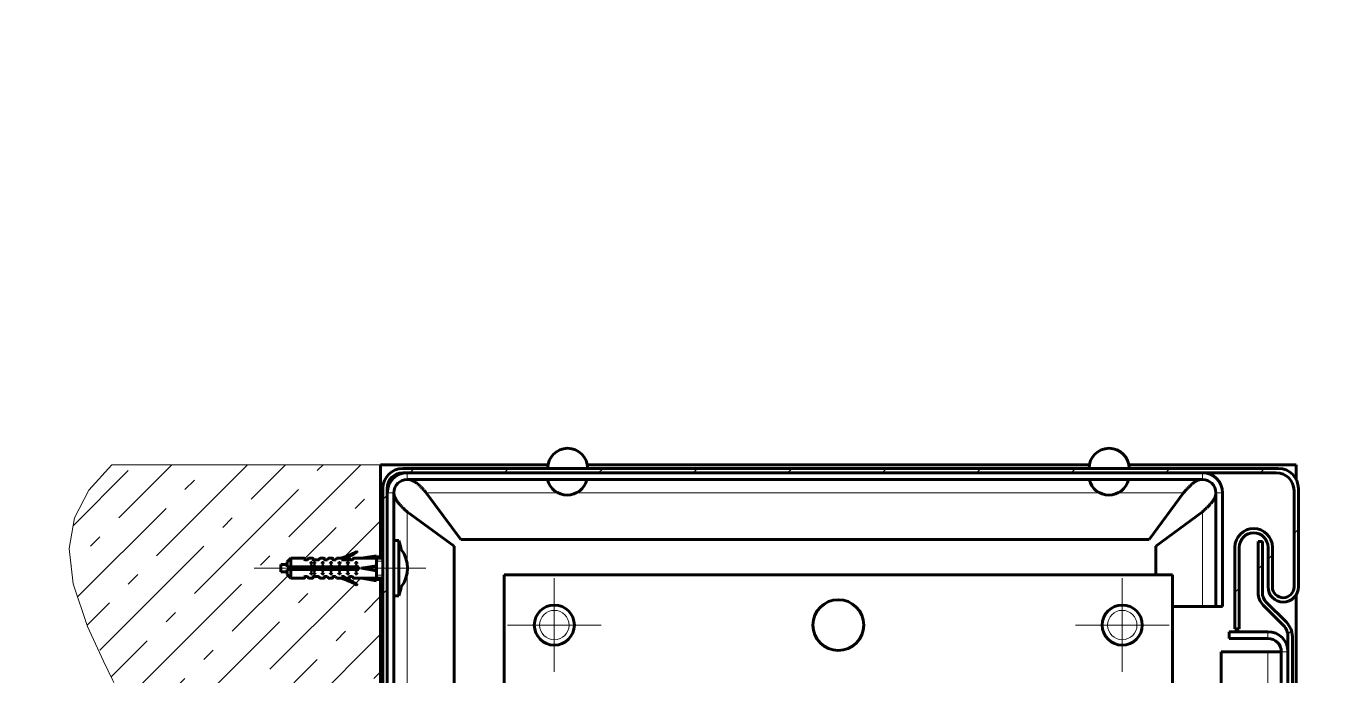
# Model space of a CAD drawing. Header units: millimetres. Extents: x 0 to 841, y 0 to 594.
# Drawn here: x 680.4 to 778.2, y 545.4 to 594 of the extents above; entities that cross this region are included whole.
import ezdxf

# ---------------------------------------------------------------- set-up
doc = ezdxf.new("R2010")
doc.units = ezdxf.units.MM
for name, pattern in [('K5LT_AXLED', [19.5, 15, -1.5, 1.5, -1.5]), ('K5LT_BASIC', [0]), ('K5LT_THIN', [0])]:
    doc.linetypes.add(name, pattern=pattern)
doc.layers.add('Системный слой (1)', color=7, linetype='Continuous', true_color=0x909090)
pattern_1 = [(45, (0, 0), (-3.535534, 3.535534), [])]

# ---------------------------------------------------------------- blocks, each defined once
blk = doc.blocks.new('U788')
at = {"layer": 'Системный слой (1)', "color": 5, "linetype": 'K5LT_BASIC', "lineweight": 60, "true_color": 0x0000ff}
for start, end in [(0, 180), (180, 0)]:
    blk.add_arc((741.149, 549.184), 1.9, start, end, dxfattribs=at)
blk = doc.blocks.new('U811')
at = {"layer": 'Системный слой (1)', "color": 5, "linetype": 'K5LT_BASIC', "lineweight": 60, "true_color": 0x0000ff}
for p, q in [((767.595, 559.714), (767.604, 559.721)), ((767.604, 559.721), (767.621, 559.736)), ((767.621, 559.736), (767.657, 559.765)), ((767.657, 559.765), (767.69, 559.792)), ((767.69, 559.792), (767.692, 559.793)), ((767.692, 559.793), (767.697, 559.797)), ((767.697, 559.797), (767.705, 559.804)), ((767.705, 559.804), (767.723, 559.817)), ((767.723, 559.817), (767.758, 559.842)), ((767.758, 559.842), (767.792, 559.866)), ((767.792, 559.866), (767.794, 559.868)), ((767.794, 559.868), (767.798, 559.871)), ((767.798, 559.871), (767.807, 559.877)), ((767.807, 559.877), (767.824, 559.888)), ((767.824, 559.888), (767.859, 559.911)), ((767.859, 559.911), (767.893, 559.931)), ((767.893, 559.931), (767.895, 559.932)), ((767.895, 559.932), (767.9, 559.935)), ((767.9, 559.935), (767.908, 559.94)), ((767.908, 559.94), (767.926, 559.95)), ((767.926, 559.95), (767.96, 559.968)), ((767.96, 559.968), (767.995, 559.985)), ((767.995, 559.985), (767.997, 559.986)), ((767.997, 559.986), (768.001, 559.988)), ((768.001, 559.988), (768.01, 559.992)), ((768.01, 559.992), (768.027, 560)), ((768.027, 560), (768.062, 560.015)), ((768.062, 560.015), (768.096, 560.028)), ((768.096, 560.028), (768.098, 560.029)), ((768.098, 560.029), (768.102, 560.03)), ((768.102, 560.03), (768.111, 560.033)), ((768.111, 560.033), (768.128, 560.039)), ((768.128, 560.039), (768.163, 560.05)), ((768.163, 560.05), (768.197, 560.059)), ((768.197, 560.059), (768.2, 560.059)), ((768.2, 560.059), (768.204, 560.061)), ((768.204, 560.061), (768.213, 560.063)), ((768.213, 560.063), (768.23, 560.066)), ((768.23, 560.066), (768.264, 560.073)), ((768.264, 560.073), (768.299, 560.078)), ((768.299, 560.078), (768.301, 560.078)), ((768.301, 560.078), (768.305, 560.078)), ((768.305, 560.078), (768.314, 560.079)), ((768.314, 560.079), (768.331, 560.081)), ((768.331, 560.081), (768.366, 560.083)), ((768.366, 560.083), (768.399, 560.084)), ((766.979, 559.084), (767.183, 559.308)), ((767.183, 559.308), (767.185, 559.31)), ((767.185, 559.31), (767.19, 559.315)), ((767.19, 559.315), (767.199, 559.325)), ((767.199, 559.325), (767.217, 559.345)), ((767.217, 559.345), (767.254, 559.384)), ((767.254, 559.384), (767.284, 559.415)), ((767.284, 559.415), (767.286, 559.418)), ((767.286, 559.418), (767.291, 559.422)), ((767.291, 559.422), (767.3, 559.432)), ((767.3, 559.432), (767.318, 559.45)), ((767.318, 559.45), (767.354, 559.487)), ((767.354, 559.487), (767.386, 559.519)), ((767.386, 559.519), (767.388, 559.521)), ((767.388, 559.521), (767.392, 559.525)), ((767.392, 559.525), (767.401, 559.534)), ((767.401, 559.534), (767.419, 559.552)), ((767.419, 559.552), (767.455, 559.586)), ((767.455, 559.586), (767.487, 559.617)), ((767.487, 559.617), (767.489, 559.619)), ((767.489, 559.619), (767.494, 559.623)), ((767.494, 559.623), (767.503, 559.631)), ((767.503, 559.631), (767.52, 559.647)), ((767.52, 559.647), (767.555, 559.679)), ((767.555, 559.679), (767.589, 559.708)), ((767.589, 559.708), (767.591, 559.71)), ((767.591, 559.71), (767.595, 559.714))]:
    blk.add_line(p, q, dxfattribs=at)
blk = doc.blocks.new('U812')
at = {"layer": 'Системный слой (1)', "color": 5, "linetype": 'K5LT_BASIC', "lineweight": 60, "true_color": 0x0000ff}
for p, q in [((708.899, 560.084), (709.002, 560.077)), ((709.002, 560.077), (709.004, 560.077)), ((709.004, 560.077), (709.008, 560.076)), ((709.008, 560.076), (709.017, 560.075)), ((709.017, 560.075), (709.034, 560.073)), ((709.034, 560.073), (709.069, 560.066)), ((709.069, 560.066), (709.103, 560.058)), ((709.103, 560.058), (709.106, 560.058)), ((709.106, 560.058), (709.11, 560.057)), ((709.11, 560.057), (709.119, 560.055)), ((709.119, 560.055), (709.136, 560.05)), ((709.136, 560.05), (709.17, 560.039)), ((709.17, 560.039), (709.205, 560.027)), ((709.205, 560.027), (709.207, 560.026)), ((709.207, 560.026), (709.211, 560.025)), ((709.211, 560.025), (709.22, 560.022)), ((709.22, 560.022), (709.237, 560.015)), ((709.237, 560.015), (709.272, 560)), ((709.272, 560), (709.306, 559.984)), ((709.306, 559.984), (709.309, 559.983)), ((709.309, 559.983), (709.313, 559.981)), ((709.313, 559.981), (709.322, 559.977)), ((709.322, 559.977), (709.339, 559.968)), ((709.339, 559.968), (709.374, 559.949)), ((709.374, 559.949), (709.408, 559.93)), ((709.408, 559.93), (709.41, 559.929)), ((709.41, 559.929), (709.414, 559.926)), ((709.414, 559.926), (709.423, 559.921)), ((709.423, 559.921), (709.44, 559.91)), ((709.44, 559.91), (709.475, 559.888)), ((709.475, 559.888), (709.509, 559.865)), ((709.509, 559.865), (709.512, 559.863)), ((709.512, 559.863), (709.516, 559.86)), ((709.516, 559.86), (709.525, 559.854)), ((709.525, 559.854), (709.542, 559.842)), ((709.542, 559.842), (709.577, 559.816)), ((709.577, 559.816), (709.611, 559.79)), ((709.611, 559.79), (709.613, 559.788)), ((709.613, 559.788), (709.617, 559.785)), ((709.617, 559.785), (709.626, 559.778)), ((709.626, 559.778), (709.644, 559.764)), ((709.644, 559.764), (709.679, 559.735)), ((709.679, 559.735), (709.712, 559.706)), ((709.712, 559.706), (709.715, 559.704)), ((709.715, 559.704), (709.719, 559.701)), ((709.719, 559.701), (709.728, 559.693)), ((709.728, 559.693), (709.745, 559.677)), ((709.745, 559.677), (709.78, 559.646)), ((709.78, 559.646), (709.814, 559.615)), ((709.814, 559.615), (709.816, 559.613)), ((709.816, 559.613), (709.821, 559.609)), ((709.821, 559.609), (709.829, 559.6)), ((709.829, 559.6), (709.847, 559.583)), ((709.847, 559.583), (709.882, 559.549)), ((709.882, 559.549), (709.915, 559.517)), ((709.915, 559.517), (709.918, 559.514)), ((709.918, 559.514), (709.922, 559.51)), ((709.922, 559.51), (709.931, 559.501)), ((709.931, 559.501), (709.949, 559.483)), ((709.949, 559.483), (709.984, 559.447)), ((709.984, 559.447), (710.017, 559.413)), ((710.017, 559.413), (710.019, 559.411)), ((710.019, 559.411), (710.024, 559.406)), ((710.024, 559.406), (710.033, 559.396)), ((710.033, 559.396), (710.051, 559.377)), ((710.051, 559.377), (710.087, 559.339)), ((710.087, 559.339), (710.118, 559.305)), ((710.118, 559.305), (710.121, 559.303)), ((710.121, 559.303), (710.125, 559.298)), ((710.125, 559.298), (710.135, 559.288)), ((710.135, 559.288), (710.153, 559.268)), ((710.153, 559.268), (710.19, 559.228)), ((710.19, 559.228), (710.257, 559.154)), ((710.257, 559.154), (710.32, 559.084))]:
    blk.add_line(p, q, dxfattribs=at)
blk = doc.blocks.new('U813')
at = {"layer": 'Системный слой (1)', "color": 5, "linetype": 'K5LT_BASIC', "lineweight": 60, "true_color": 0x0000ff}
for p, q in [((707.9, 559.05), (707.899, 559.084)), ((707.902, 559.016), (707.9, 559.05)), ((707.904, 558.998), (707.902, 559.016)), ((707.905, 558.99), (707.904, 558.998)), ((707.905, 558.986), (707.905, 558.99)), ((707.906, 558.983), (707.905, 558.986)), ((707.911, 558.949), (707.906, 558.983)), ((707.917, 558.914), (707.911, 558.949)), ((707.921, 558.897), (707.917, 558.914)), ((707.923, 558.888), (707.921, 558.897)), ((707.924, 558.884), (707.923, 558.888)), ((707.924, 558.882), (707.924, 558.884)), ((707.933, 558.847), (707.924, 558.882)), ((707.944, 558.813), (707.933, 558.847)), ((707.95, 558.795), (707.944, 558.813)), ((707.953, 558.787), (707.95, 558.795)), ((707.954, 558.783), (707.953, 558.787)), ((707.955, 558.78), (707.954, 558.783)), ((707.968, 558.746), (707.955, 558.78)), ((707.983, 558.711), (707.968, 558.746)), ((707.991, 558.694), (707.983, 558.711)), ((707.995, 558.685), (707.991, 558.694)), ((707.997, 558.681), (707.995, 558.685)), ((707.998, 558.679), (707.997, 558.681)), ((708.015, 558.645), (707.998, 558.679)), ((708.033, 558.61), (708.015, 558.645)), ((708.043, 558.593), (708.033, 558.61)), ((708.048, 558.584), (708.043, 558.593)), ((708.051, 558.58), (708.048, 558.584)), ((708.052, 558.577), (708.051, 558.58)), ((708.073, 558.543), (708.052, 558.577)), ((708.095, 558.509), (708.073, 558.543)), ((708.106, 558.491), (708.095, 558.509)), ((708.112, 558.482), (708.106, 558.491)), ((708.115, 558.478), (708.112, 558.482)), ((708.117, 558.476), (708.115, 558.478)), ((708.141, 558.442), (708.117, 558.476)), ((708.166, 558.407), (708.141, 558.442)), ((708.18, 558.39), (708.166, 558.407)), ((708.186, 558.381), (708.18, 558.39)), ((708.19, 558.377), (708.186, 558.381)), ((708.191, 558.374), (708.19, 558.377)), ((708.218, 558.341), (708.191, 558.374)), ((708.247, 558.306), (708.218, 558.341)), ((708.262, 558.288), (708.247, 558.306)), ((708.269, 558.28), (708.262, 558.288)), ((708.273, 558.275), (708.269, 558.28)), ((708.275, 558.273), (708.273, 558.275)), ((708.304, 558.24), (708.275, 558.273)), ((708.336, 558.205), (708.304, 558.24)), ((708.352, 558.187), (708.336, 558.205)), ((708.36, 558.178), (708.352, 558.187)), ((708.364, 558.174), (708.36, 558.178)), ((708.366, 558.171), (708.364, 558.174)), ((708.397, 558.139), (708.366, 558.171)), ((708.431, 558.103), (708.397, 558.139)), ((708.449, 558.086), (708.431, 558.103)), ((708.458, 558.077), (708.449, 558.086)), ((708.462, 558.072), (708.458, 558.077)), ((708.464, 558.07), (708.462, 558.072)), ((708.496, 558.038), (708.464, 558.07)), ((708.533, 558.002), (708.496, 558.038)), ((708.552, 557.984), (708.533, 558.002)), ((708.561, 557.975), (708.552, 557.984)), ((708.566, 557.971), (708.561, 557.975)), ((708.568, 557.968), (708.566, 557.971)), ((708.6, 557.938), (708.568, 557.968)), ((708.639, 557.902), (708.6, 557.938)), ((708.658, 557.883), (708.639, 557.902)), ((708.668, 557.874), (708.658, 557.883)), ((708.673, 557.869), (708.668, 557.874)), ((708.676, 557.867), (708.673, 557.869)), ((708.899, 557.663), (708.676, 557.867))]:
    blk.add_line(p, q, dxfattribs=at)
blk = doc.blocks.new('U814')
at = {"layer": 'Системный слой (1)', "color": 5, "linetype": 'K5LT_BASIC', "lineweight": 60, "true_color": 0x0000ff}
for p, q in [((769.33, 558.746), (769.316, 558.711)), ((769.337, 558.763), (769.33, 558.746)), ((769.34, 558.772), (769.337, 558.763)), ((769.342, 558.776), (769.34, 558.772)), ((769.343, 558.778), (769.342, 558.776)), ((769.355, 558.813), (769.343, 558.778)), ((769.365, 558.847), (769.355, 558.813)), ((769.37, 558.865), (769.365, 558.847)), ((769.372, 558.873), (769.37, 558.865)), ((769.374, 558.878), (769.372, 558.873)), ((769.382, 558.914), (769.374, 558.88)), ((769.374, 558.88), (769.374, 558.878)), ((769.388, 558.949), (769.382, 558.914)), ((769.391, 558.966), (769.388, 558.949)), ((769.392, 558.975), (769.391, 558.966)), ((769.393, 558.979), (769.392, 558.975)), ((769.399, 559.084), (769.393, 558.981)), ((769.393, 558.981), (769.393, 558.979)), ((768.543, 557.793), (768.469, 557.726)), ((768.583, 557.83), (768.543, 557.793)), ((768.603, 557.849), (768.583, 557.83)), ((768.613, 557.858), (768.603, 557.849)), ((768.618, 557.862), (768.613, 557.858)), ((768.621, 557.865), (768.618, 557.862)), ((768.655, 557.896), (768.621, 557.865)), ((768.693, 557.932), (768.655, 557.896)), ((768.712, 557.95), (768.693, 557.932)), ((768.721, 557.959), (768.712, 557.95)), ((768.726, 557.964), (768.721, 557.959)), ((768.728, 557.966), (768.726, 557.964)), ((768.762, 557.999), (768.728, 557.966)), ((768.799, 558.034), (768.762, 557.999)), ((768.817, 558.052), (768.799, 558.034)), ((768.826, 558.061), (768.817, 558.052)), ((768.83, 558.066), (768.826, 558.061)), ((768.832, 558.068), (768.83, 558.066)), ((768.865, 558.101), (768.832, 558.068)), ((768.899, 558.136), (768.865, 558.101)), ((768.916, 558.154), (768.899, 558.136)), ((768.924, 558.163), (768.916, 558.154)), ((768.928, 558.167), (768.924, 558.163)), ((768.93, 558.169), (768.928, 558.167)), ((768.961, 558.203), (768.93, 558.169)), ((768.993, 558.238), (768.961, 558.203)), ((769.009, 558.255), (768.993, 558.238)), ((769.016, 558.264), (769.009, 558.255)), ((769.02, 558.269), (769.016, 558.264)), ((769.022, 558.271), (769.02, 558.269)), ((769.051, 558.305), (769.022, 558.271)), ((769.08, 558.34), (769.051, 558.305)), ((769.094, 558.357), (769.08, 558.34)), ((769.101, 558.366), (769.094, 558.357)), ((769.104, 558.37), (769.101, 558.366)), ((769.106, 558.372), (769.104, 558.37)), ((769.132, 558.406), (769.106, 558.372)), ((769.157, 558.441), (769.132, 558.406)), ((769.17, 558.459), (769.157, 558.441)), ((769.176, 558.467), (769.17, 558.459)), ((769.179, 558.472), (769.176, 558.467)), ((769.18, 558.474), (769.179, 558.472)), ((769.204, 558.508), (769.18, 558.474)), ((769.226, 558.543), (769.204, 558.508)), ((769.236, 558.56), (769.226, 558.543)), ((769.242, 558.569), (769.236, 558.56)), ((769.244, 558.573), (769.242, 558.569)), ((769.245, 558.575), (769.244, 558.573)), ((769.265, 558.61), (769.245, 558.575)), ((769.284, 558.644), (769.265, 558.61)), ((769.292, 558.662), (769.284, 558.644)), ((769.297, 558.67), (769.292, 558.662)), ((769.299, 558.675), (769.297, 558.67)), ((769.3, 558.677), (769.299, 558.675)), ((769.316, 558.711), (769.3, 558.677)), ((768.469, 557.726), (768.399, 557.663))]:
    blk.add_line(p, q, dxfattribs=at)
blk = doc.blocks.new('U815')
at = {"layer": 'Системный слой (1)', "color": 7, "linetype": 'K5LT_THIN', "lineweight": 18}
for start, end in [(0, 180), (180, 0)]:
    blk.add_arc((719.899, 549.184), 1.1, start, end, dxfattribs=at)
blk = doc.blocks.new('U816')
at = {"layer": 'Системный слой (1)', "color": 5, "linetype": 'K5LT_BASIC', "lineweight": 60, "true_color": 0x0000ff}
for start, end in [(0, 180), (180, 0)]:
    blk.add_arc((719.899, 549.184), 1.5, start, end, dxfattribs=at)
blk = doc.blocks.new('U817')
at = {"layer": 'Системный слой (1)', "color": 7, "linetype": 'K5LT_THIN', "lineweight": 18}
for start, end in [(0, 180), (180, 0)]:
    blk.add_arc((762.399, 549.184), 1.1, start, end, dxfattribs=at)
blk = doc.blocks.new('U818')
at = {"layer": 'Системный слой (1)', "color": 5, "linetype": 'K5LT_BASIC', "lineweight": 60, "true_color": 0x0000ff}
for start, end in [(0, 180), (180, 0)]:
    blk.add_arc((762.399, 549.184), 1.5, start, end, dxfattribs=at)
blk = doc.blocks.new('U910')
at = {"layer": 'Системный слой (1)', "color": 7, "linetype": 'K5LT_THIN', "lineweight": 18}
for p, q in [((686.799, 561.184), (685.072, 559.286)), ((685.072, 559.286), (683.997, 557.211)), ((683.997, 557.211), (683.594, 554.902)), ((683.594, 554.902), (683.896, 552.259)), ((683.896, 552.259), (684.969, 549.08)), ((684.969, 549.08), (686.159, 546.481)), ((686.159, 546.481), (686.861, 545.048)), ((686.861, 545.048), (687.338, 544.078)), ((687.338, 544.078), (687.806, 543.109)), ((687.806, 543.109), (688.389, 541.851)), ((688.389, 541.851), (689.154, 540.04)), ((689.154, 540.04), (690.063, 537.316)), ((690.063, 537.316), (690.544, 534.909)), ((690.544, 534.909), (690.603, 534.377)), ((690.603, 534.377), (690.672, 533.306)), ((690.672, 533.306), (690.632, 531.142)), ((690.632, 531.142), (689.985, 526.869)), ((689.985, 526.869), (688.922, 522.973)), ((688.922, 522.973), (688.146, 520.646)), ((688.146, 520.646), (687.479, 518.781)), ((687.479, 518.781), (686.746, 516.783)), ((686.746, 516.783), (685.856, 514.294)), ((685.856, 514.294), (685.25, 512.414)), ((685.25, 512.414), (685.057, 511.741)), ((685.057, 511.741), (684.73, 510.451)), ((684.73, 510.451), (684.304, 508.086)), ((684.304, 508.086), (684.194, 505.148)), ((684.194, 505.148), (684.675, 502.515)), ((684.675, 502.515), (685.817, 500.128)), ((685.817, 500.128), (687.723, 497.9)), ((687.723, 497.9), (690.556, 495.678)), ((690.556, 495.678), (694.533, 493.194)), ((694.533, 493.194), (698.578, 490.758)), ((698.578, 490.758), (703.393, 487.531)), ((703.393, 487.531), (706.674, 484.95))]:
    blk.add_line(p, q, dxfattribs=at)
blk = doc.blocks.new('U912')
at = {"layer": 'Системный слой (1)', "color": 30, "linetype": 'K5LT_AXLED', "lineweight": 18, "true_color": 0xff8000}
for q in [(762.399, 552.684), (758.899, 549.184), (762.399, 545.684), (765.899, 549.184)]:
    blk.add_line((762.399, 549.184), q, dxfattribs=at)
blk = doc.blocks.new('U915')
at = {"layer": 'Системный слой (1)', "color": 30, "linetype": 'K5LT_AXLED', "lineweight": 18, "true_color": 0xff8000}
for q in [(719.899, 552.684), (716.399, 549.184), (719.899, 545.684), (723.399, 549.184)]:
    blk.add_line((719.899, 549.184), q, dxfattribs=at)

msp = doc.modelspace()

# ---------------------------------------------------------------- hatches: boundary and pattern name
at = {"layer": 'Системный слой (1)'}
h = msp.add_hatch(dxfattribs=at)
h.set_pattern_fill('Бетон', angle=45, style=0, pattern_type=0)
h.set_pattern_definition([(45, (0, 0), (-2.828427, 2.828427), [11, -5]), (45, (9.1924, 9.1924), (-2.828427, 2.828427), [1, -15]), (45, (4.2426, 7.071), (-2.828427, 2.828427), [11, -5]), (45, (13.435, 16.2635), (-2.828427, 2.828427), [1, -15])])
h.paths.add_polyline_path([(700.1834, 510.189), (699.9022, 510.4702), (699.9022, 510.6577), (699.4334, 510.6577), (699.4334, 510.939), (699.4334, 511.2202), (699.9022, 511.2202), (699.9022, 511.4077), (700.1834, 511.689), (701.1959, 511.689), (701.2092, 511.6835), (701.2147, 511.6702), (701.2147, 511.5952), (701.2256, 511.5687), (701.2522, 511.5577), (701.3866, 511.5577), (701.4131, 511.5687), (701.5279, 511.6835), (701.5412, 511.689), (701.8224, 511.689), (701.8357, 511.6835), (701.8412, 511.6702), (701.8412, 511.5952), (701.8522, 511.5687), (701.8787, 511.5577), (702.1038, 511.5577), (702.2382, 511.5577), (702.2647, 511.5687), (702.3795, 511.6835), (702.3928, 511.689), (702.674, 511.689), (702.6873, 511.6835), (702.6928, 511.6702), (702.6928, 511.5952), (702.7038, 511.5687), (702.7303, 511.5577), (702.8647, 511.5577), (702.8913, 511.5687), (703.006, 511.6835), (703.0193, 511.689), (703.3005, 511.689), (703.3138, 511.6835), (703.3193, 511.6702), (703.3193, 511.5952), (703.3303, 511.5687), (703.3568, 511.5577), (703.4913, 511.5577), (703.5178, 511.5687), (703.6325, 511.6835), (703.6458, 511.689), (703.9271, 511.689), (705.0966, 512.1727), (705.1137, 512.1745), (705.1271, 512.1637), (705.129, 512.1466), (705.1195, 512.134), (704.2987, 511.689), (704.5536, 511.689), (704.5668, 511.6835), (704.5723, 511.6702), (704.5723, 511.5952), (704.5833, 511.5687), (704.6098, 511.5577), (704.7443, 511.5577), (704.7708, 511.5687), (704.8856, 511.6835), (704.8988, 511.689), (705.4619, 511.689), (706.5946, 511.8765), (706.5946, 511.7827), (706.8994, 511.7827), (706.8994, 552.5952), (706.5946, 552.5952), (706.5946, 552.5015), (705.4619, 552.689), (704.8988, 552.689), (704.8856, 552.6945), (704.7708, 552.8092), (704.7443, 552.8202), (704.6098, 552.8202), (704.5833, 552.8092), (704.5723, 552.7827), (704.5723, 552.7077), (704.5668, 552.6945), (704.5536, 552.689), (704.2987, 552.689), (705.1195, 552.244), (705.1293, 552.2298), (705.1263, 552.2129), (705.1121, 552.203), (705.0966, 552.2053), (703.9271, 552.689), (703.6458, 552.689), (703.6325, 552.6945), (703.5178, 552.8092), (703.4913, 552.8202), (703.3568, 552.8202), (703.3303, 552.8092), (703.3193, 552.7827), (703.3193, 552.7077), (703.3138, 552.6945), (703.3005, 552.689), (703.0193, 552.689), (703.006, 552.6945), (702.8913, 552.8092), (702.8647, 552.8202), (702.7303, 552.8202), (702.7038, 552.8092), (702.6928, 552.7827), (702.6928, 552.7077), (702.6873, 552.6945), (702.674, 552.689), (702.3928, 552.689), (702.3795, 552.6945), (702.2647, 552.8092), (702.2382, 552.8202), (702.1038, 552.8202), (701.8787, 552.8202), (701.8522, 552.8092), (701.8412, 552.7827), (701.8412, 552.7077), (701.8357, 552.6945), (701.8224, 552.689), (701.5412, 552.689), (701.5279, 552.6945), (701.4131, 552.8092), (701.3866, 552.8202), (701.2522, 552.8202), (701.2256, 552.8092), (701.2147, 552.7827), (701.2147, 552.7077), (701.2092, 552.6945), (701.1959, 552.689), (700.1834, 552.689), (699.9022, 552.9702), (699.9022, 553.1577), (699.4334, 553.1577), (699.4334, 553.439), (699.4334, 553.7202), (699.9022, 553.7202), (699.9022, 553.9077), (700.1834, 554.189), (701.1959, 554.189), (701.2092, 554.1835), (701.2147, 554.1702), (701.2147, 554.0952), (701.2256, 554.0687), (701.2522, 554.0577), (701.3866, 554.0577), (701.4131, 554.0687), (701.5279, 554.1835), (701.5412, 554.189), (701.8224, 554.189), (701.8357, 554.1835), (701.8412, 554.1702), (701.8412, 554.0952), (701.8522, 554.0687), (701.8787, 554.0577), (702.1038, 554.0577), (702.2382, 554.0577), (702.2647, 554.0687), (702.3795, 554.1835), (702.3928, 554.189), (702.674, 554.189), (702.6873, 554.1835), (702.6928, 554.1702), (702.6928, 554.0952), (702.7038, 554.0687), (702.7303, 554.0577), (702.8647, 554.0577), (702.8913, 554.0687), (703.006, 554.1835), (703.0193, 554.189), (703.3005, 554.189), (703.3138, 554.1835), (703.3193, 554.1702), (703.3193, 554.0952), (703.3303, 554.0687), (703.3568, 554.0577), (703.4913, 554.0577), (703.5178, 554.0687), (703.6325, 554.1835), (703.6458, 554.189), (703.9271, 554.189), (705.0966, 554.6727), (705.1137, 554.6745), (705.1271, 554.6637), (705.129, 554.6466), (705.1195, 554.634), (704.2987, 554.189), (704.5536, 554.189), (704.5668, 554.1835), (704.5723, 554.1702), (704.5723, 554.0952), (704.5833, 554.0687), (704.6098, 554.0577), (704.7443, 554.0577), (704.7708, 554.0687), (704.8856, 554.1835), (704.8988, 554.189), (705.4619, 554.189), (706.5946, 554.3765), (706.5946, 554.2827), (706.8994, 554.2827), (706.8994, 561.1838), (686.7994, 561.1838), (685.0718, 559.2858), (683.9973, 557.2109), (683.5945, 554.9018), (683.8959, 552.2595), (684.9686, 549.0798), (686.1586, 546.4811), (686.8615, 545.0482), (687.3382, 544.0779), (687.8057, 543.1093), (688.3889, 541.8515), (689.1543, 540.0396), (690.0626, 537.3164), (690.5438, 534.9091), (690.6029, 534.3772), (690.6723, 533.3061), (690.632, 531.1417), (689.985, 526.8692), (688.9217, 522.9727), (688.146, 520.6463), (687.479, 518.7815), (686.7458, 516.7825), (685.8559, 514.2943), (685.2502, 512.4145), (685.0572, 511.7411), (684.7301, 510.4511), (684.3036, 508.0858), (684.1939, 505.1484), (684.6751, 502.5145), (685.8168, 500.128), (687.7234, 497.8996), (690.5563, 495.6776), (694.5327, 493.1937), (698.5775, 490.7582), (703.3931, 487.5312), (706.6744, 484.95), (706.6744, 492.6838), (706.8994, 492.6838), (706.8994, 500.4561), (705.0616, 498.6183), (704.7174, 497.7874), (704.7174, 493.6588), (704.9883, 493.0047), (705.6424, 492.7338), (706.2965, 493.0047), (706.5674, 493.6588), (706.5674, 495.9088), (706.8924, 495.9088), (706.8924, 493.6588), (706.5084, 492.7573), (705.5923, 492.4098), (704.707, 492.8296), (704.3924, 493.6588), (704.3924, 497.7874), (704.7791, 498.7927), (704.8318, 498.8481), (706.7815, 500.7978), (706.8994, 500.9398), (706.8994, 510.0952), (706.5946, 510.0952), (706.5946, 510.0015), (705.4619, 510.189), (704.8988, 510.189), (704.8856, 510.1945), (704.7708, 510.3092), (704.7443, 510.3202), (704.6098, 510.3202), (704.5833, 510.3092), (704.5723, 510.2827), (704.5723, 510.2077), (704.5668, 510.1945), (704.5536, 510.189), (704.2987, 510.189), (705.1195, 509.744), (705.1293, 509.7298), (705.1263, 509.7129), (705.1121, 509.703), (705.0966, 509.7053), (703.9271, 510.189), (703.6458, 510.189), (703.6325, 510.1945), (703.5178, 510.3092), (703.4913, 510.3202), (703.3568, 510.3202), (703.3303, 510.3092), (703.3193, 510.2827), (703.3193, 510.2077), (703.3138, 510.1945), (703.3005, 510.189), (703.0193, 510.189), (703.006, 510.1945), (702.8913, 510.3092), (702.8647, 510.3202), (702.7303, 510.3202), (702.7038, 510.3092), (702.6928, 510.2827), (702.6928, 510.2077), (702.6873, 510.1945), (702.674, 510.189), (702.3928, 510.189), (702.3795, 510.1945), (702.2647, 510.3092), (702.2382, 510.3202), (702.1038, 510.3202), (701.8787, 510.3202), (701.8522, 510.3092), (701.8412, 510.2827), (701.8412, 510.2077), (701.8357, 510.1945), (701.8224, 510.189), (701.5412, 510.189), (701.5279, 510.1945), (701.4131, 510.3092), (701.3866, 510.3202), (701.2522, 510.3202), (701.2256, 510.3092), (701.2147, 510.2827), (701.2147, 510.2077), (701.2092, 510.1945), (701.1959, 510.189)])
h = msp.add_hatch(dxfattribs=at)
h.set_pattern_fill('Металл', angle=45, style=0, pattern_type=0)
h.set_pattern_definition(pattern_1)
h.paths.add_polyline_path([(708.5744, 560.5838), (773.9244, 560.5838), (774.8581, 560.1988), (775.2494, 559.2678), (775.2494, 559.2588), (775.2494, 552.0413), (775.0129, 551.4703), (774.4419, 551.2338), (773.8709, 551.4703), (773.6344, 552.0413), (773.6344, 555.0038), (773.2486, 555.9708), (772.3032, 556.4068), (771.3172, 556.0724), (770.8321, 555.1511), (770.8244, 555.0038), (770.8244, 548.9088), (771.1494, 548.9088), (771.1494, 555.0038), (771.5309, 555.8274), (772.4058, 556.0692), (773.1561, 555.5583), (773.3094, 555.0038), (773.3094, 552.0413), (773.6917, 551.1928), (774.5806, 550.9173), (775.3758, 551.4006), (775.5744, 552.0413), (775.5744, 559.4088), (775.1877, 560.414), (774.2271, 560.901), (774.0744, 560.9088), (708.5744, 560.9088), (707.5692, 560.5221), (707.0822, 559.5614), (707.0744, 559.4088), (707.0744, 501.5049), (706.7815, 500.7978), (704.8318, 498.8481), (704.3944, 497.8639), (704.3924, 497.7874), (704.3924, 493.6588), (704.7764, 492.7573), (705.6925, 492.4098), (706.5778, 492.8296), (706.8924, 493.6588), (706.8924, 495.9088), (706.5674, 495.9088), (706.5674, 493.6588), (706.2965, 493.0047), (705.6424, 492.7338), (704.9883, 493.0047), (704.7174, 493.6588), (704.7174, 497.7874), (705.0616, 498.6183), (707.0113, 500.568), (707.3994, 501.5004), (707.3994, 501.5049), (707.3994, 559.4088), (707.7824, 560.2767)])
h = msp.add_hatch(dxfattribs=at)
h.set_pattern_fill('Металл', angle=45, style=0, pattern_type=0)
h.set_pattern_definition(pattern_1)
h.paths.add_polyline_path([(724.8127, 490.7785), (720.3506, 490.7785), (719.6965, 491.0495), (719.4256, 491.7035), (719.6965, 492.3576), (720.3506, 492.6285), (722.599, 492.6285), (722.599, 492.9535), (720.349, 492.9535), (719.4476, 492.5695), (719.1, 491.6535), (719.5198, 490.7682), (720.349, 490.4535), (724.8127, 490.4535), (725.8179, 490.8402), (725.8733, 490.8929), (727.6463, 492.6659), (728.3534, 492.9588), (756.8608, 492.9588), (757.866, 493.3454), (757.9214, 493.3981), (774.6851, 510.1617), (775.1224, 511.1459), (775.1244, 511.2224), (775.1244, 548.3297), (774.7377, 549.335), (774.6851, 549.3904), (773.1772, 550.8982), (772.8844, 551.6053), (772.8844, 555.434), (772.5594, 555.434), (772.5594, 551.6053), (772.9443, 550.6716), (772.9474, 550.6684), (774.4552, 549.1606), (774.7994, 548.3297), (774.7994, 511.2224), (774.4552, 510.3915), (757.6916, 493.6279), (756.8608, 493.2838), (728.3534, 493.2838), (727.4197, 492.8988), (727.4165, 492.8957), (725.6435, 491.1227)])

# ---------------------------------------------------------------- linework, layer by layer
at = {"layer": 'Системный слой (1)', "color": 7, "linetype": 'K5LT_THIN', "lineweight": 18}
for p, q in [((706.8994, 561.1838), (686.7994, 561.1838)), ((708.8994, 560.0838), (708.8994, 560.5838)), ((768.3994, 560.5838), (768.3994, 560.0838)), ((707.3994, 559.0838), (707.8994, 559.0838)), ((720.1595, 559.0838), (710.3202, 559.0838)), ((760.6929, 559.0838), (721.5658, 559.0838)), ((766.9785, 559.0838), (762.0991, 559.0838)), ((769.3994, 559.0838), (769.8994, 559.0838)), ((708.8994, 557.6629), (708.8994, 509.6377)), ((768.3994, 550.5838), (768.3994, 557.6629)), ((707.0744, 553.964), (706.5946, 553.964)), ((707.0744, 552.914), (706.5946, 552.914)), ((773.2994, 548.6838), (773.2994, 548.1838)), ((773.2994, 543.1884), (773.2994, 547.1838)), ((774.2994, 547.1838), (774.7994, 547.1838))]:
    msp.add_line(p, q, dxfattribs=at)
at = {"layer": 'Системный слой (1)', "color": 5, "linetype": 'K5LT_BASIC', "lineweight": 60, "true_color": 0x0000ff}
for p, q in [((706.8994, 561.1838), (719.4223, 561.1838)), ((706.8994, 554.2827), (706.8994, 561.1838)), ((774.0744, 560.9088), (708.5744, 560.9088)), ((722.3715, 561.1838), (759.9413, 561.1838)), ((762.8905, 561.1838), (775.3994, 561.1838)), ((775.3994, 561.1838), (775.3994, 560.1119)), ((708.5744, 560.5838), (773.9244, 560.5838)), ((768.3994, 560.0838), (708.8994, 560.0838)), ((707.0744, 559.4088), (707.0744, 501.5049)), ((707.3994, 501.5049), (707.3994, 559.4088)), ((707.8994, 559.0838), (707.8994, 505.5838)), ((710.3202, 559.0838), (712.8994, 555.5838)), ((764.3994, 555.5838), (766.9785, 559.0838)), ((769.3994, 550.5838), (769.3994, 559.0838)), ((769.8994, 559.0838), (769.8994, 550.5838)), ((775.2494, 559.2588), (775.2494, 552.0413)), ((775.5744, 552.0413), (775.5744, 559.4088)), ((712.3994, 555.0838), (708.8994, 557.6629)), ((768.3994, 557.6629), (764.8994, 555.0838)), ((708.2744, 555.5015), (707.8994, 555.5015)), ((708.2744, 555.5015), (708.2744, 551.3765)), ((712.3994, 555.0838), (712.3994, 509.6838)), ((764.3994, 555.5838), (712.8994, 555.5838)), ((764.8994, 552.9338), (764.8994, 555.0838)), ((770.8244, 555.0038), (770.8244, 548.9088)), ((771.1494, 548.9088), (771.1494, 555.0038)), ((772.5594, 555.434), (772.5594, 551.6053)), ((772.8844, 555.434), (772.5594, 555.434)), ((772.8844, 551.6053), (772.8844, 555.434)), ((773.3094, 555.0038), (773.3094, 552.0413)), ((773.6344, 552.0413), (773.6344, 555.0038)), ((699.9022, 553.9077), (700.1834, 554.189)), ((699.9022, 553.9077), (699.9022, 553.5327)), ((700.1834, 554.189), (701.1959, 554.189)), ((700.1834, 554.189), (700.1834, 553.5327)), ((701.2147, 554.0952), (701.2147, 554.1702)), ((701.2522, 554.0577), (701.3866, 554.0577)), ((701.4131, 554.0687), (701.5279, 554.1835)), ((701.5412, 554.189), (701.8224, 554.189)), ((701.6527, 553.762), (701.7016, 553.8597)), ((701.7351, 553.8597), (701.784, 553.762)), ((701.8412, 554.0952), (701.8412, 554.1702)), ((701.8778, 553.762), (701.9267, 553.8597)), ((701.8787, 554.0577), (702.1038, 554.0577)), ((701.9602, 553.8597), (702.0091, 553.762)), ((702.1038, 554.0577), (702.2382, 554.0577)), ((702.2647, 554.0687), (702.3795, 554.1835)), ((702.3928, 554.189), (702.674, 554.189)), ((702.5043, 553.762), (702.5532, 553.8597)), ((702.5867, 553.8597), (702.6356, 553.762)), ((702.6928, 554.0952), (702.6928, 554.1702)), ((702.7303, 554.0577), (702.8647, 554.0577)), ((702.8913, 554.0687), (703.006, 554.1835)), ((703.0193, 554.189), (703.3005, 554.189)), ((703.1308, 553.762), (703.1797, 553.8597)), ((703.2132, 553.8597), (703.2621, 553.762)), ((703.3193, 554.0952), (703.3193, 554.1702)), ((703.3568, 554.0577), (703.4913, 554.0577)), ((703.5178, 554.0687), (703.6325, 554.1835)), ((703.6458, 554.189), (703.9271, 554.189)), ((703.7574, 553.762), (703.8062, 553.8597)), ((703.8398, 553.8597), (703.8886, 553.762)), ((703.9833, 554.0577), (704.1178, 554.0577)), ((704.6098, 554.0577), (704.1178, 554.0577)), ((704.1443, 554.0687), (704.2395, 554.1639)), ((704.2962, 554.189), (704.5536, 554.189)), ((704.3839, 553.762), (704.4327, 553.8597)), ((704.4663, 553.8597), (704.5151, 553.762)), ((704.5723, 554.0952), (704.5723, 554.1702)), ((704.6098, 554.0577), (704.7443, 554.0577)), ((704.7708, 554.0687), (704.8856, 554.1835)), ((704.8988, 554.189), (706.5946, 554.189)), ((705.0104, 553.762), (705.0592, 553.8597)), ((705.0928, 553.8597), (705.1416, 553.762)), ((706.5946, 554.3765), (705.4619, 554.189)), ((706.5946, 552.5015), (706.5946, 554.3765)), ((707.0744, 554.2827), (706.5946, 554.2827)), ((706.5946, 554.189), (707.0744, 554.1887)), ((699.4334, 553.439), (699.4334, 553.7202)), ((699.4334, 553.7202), (699.9022, 553.7202)), ((699.4334, 553.439), (699.4334, 553.1577)), ((699.4334, 553.1577), (699.9022, 553.1577)), ((699.8994, 553.5327), (705.2744, 553.5327)), ((699.8994, 553.3452), (705.2744, 553.3452)), ((699.9022, 552.9702), (699.9022, 553.3452)), ((699.9022, 552.9702), (700.1834, 552.689)), ((700.1834, 552.689), (700.1834, 553.3452)), ((700.2455, 553.439), (700.2455, 553.5327)), ((700.2455, 553.439), (700.2455, 553.3452)), ((701.6527, 553.116), (701.7016, 553.0183)), ((701.7351, 553.0183), (701.784, 553.116)), ((701.8778, 553.116), (701.9267, 553.0183)), ((701.9602, 553.0183), (702.0091, 553.116)), ((702.5043, 553.116), (702.5532, 553.0183)), ((702.5867, 553.0183), (702.6356, 553.116)), ((703.1308, 553.116), (703.1797, 553.0183)), ((703.2132, 553.0183), (703.2621, 553.116)), ((703.7574, 553.116), (703.8062, 553.0183)), ((703.8398, 553.0183), (703.8886, 553.116)), ((704.3839, 553.116), (704.4327, 553.0183)), ((704.4663, 553.0183), (704.5151, 553.116)), ((705.0104, 553.116), (705.0592, 553.0183)), ((705.0928, 553.0183), (705.1416, 553.116)), ((705.2744, 553.5327), (705.2744, 553.3452)), ((706.5946, 553.6265), (705.4619, 553.439)), ((706.5946, 553.2515), (705.4619, 553.439)), ((716.1465, 509.9057), (716.1534, 552.9338)), ((716.1534, 552.9338), (766.1534, 552.9338)), ((766.1534, 552.9338), (766.1494, 502.9909)), ((700.1834, 552.689), (701.1959, 552.689)), ((701.2147, 552.7827), (701.2147, 552.7077)), ((701.2522, 552.8202), (701.3866, 552.8202)), ((701.4131, 552.8092), (701.5279, 552.6945)), ((701.5412, 552.689), (701.8224, 552.689)), ((701.8412, 552.7827), (701.8412, 552.7077)), ((701.8787, 552.8202), (702.1038, 552.8202)), ((702.1038, 552.8202), (702.2382, 552.8202)), ((702.2647, 552.8092), (702.3795, 552.6945)), ((702.3928, 552.689), (702.674, 552.689)), ((702.6928, 552.7827), (702.6928, 552.7077)), ((702.7303, 552.8202), (702.8647, 552.8202)), ((702.8913, 552.8092), (703.006, 552.6945)), ((703.0193, 552.689), (703.3005, 552.689)), ((703.3193, 552.7827), (703.3193, 552.7077)), ((703.3568, 552.8202), (703.4913, 552.8202)), ((703.5178, 552.8092), (703.6325, 552.6945)), ((703.6458, 552.689), (703.9271, 552.689)), ((703.9833, 552.8202), (704.1178, 552.8202)), ((704.1443, 552.8092), (704.2375, 552.716)), ((704.2987, 552.689), (704.5536, 552.689)), ((704.5723, 552.7827), (704.5723, 552.7077)), ((704.6098, 552.8202), (704.7443, 552.8202)), ((704.7708, 552.8092), (704.8856, 552.6945)), ((704.8988, 552.689), (706.5946, 552.689)), ((706.5946, 552.5015), (705.4619, 552.689)), ((706.5946, 552.689), (707.0744, 552.689)), ((707.0744, 552.5952), (706.5946, 552.5952)), ((706.8994, 511.7827), (706.8994, 552.5952)), ((708.2744, 551.3765), (707.8994, 551.3765)), ((775.3994, 551.4365), (775.3994, 543.9598)), ((768.3994, 550.5838), (766.1532, 550.5838)), ((769.3994, 550.5838), (768.3994, 550.5838)), ((769.8994, 550.5838), (769.3994, 550.5838)), ((772.9474, 550.6684), (774.4552, 549.1606)), ((774.6851, 549.3904), (773.1772, 550.8982)), ((770.3994, 548.6838), (773.2994, 548.6838)), ((770.3994, 548.1838), (770.3994, 548.6838)), ((773.2994, 548.1838), (770.3994, 548.1838)), ((770.8244, 548.9088), (771.1494, 548.9088)), ((774.7994, 548.3297), (774.7994, 511.2224)), ((775.1244, 511.2224), (775.1244, 548.3297)), ((769.7994, 511.5551), (769.7994, 547.1838)), ((769.7994, 547.1838), (773.2994, 547.1838)), ((773.2994, 547.1838), (774.2994, 547.1838)), ((774.2994, 511.5551), (774.2994, 547.1838))]:
    msp.add_line(p, q, dxfattribs=at)
at = {"layer": 'Системный слой (1)', "color": 30, "linetype": 'K5LT_AXLED', "lineweight": 18, "true_color": 0xff8000}
msp.add_line((697.4334, 553.439), (710.2744, 553.439), dxfattribs=at)
at = {"layer": 'Системный слой (1)', "color": 5, "linetype": 'K5LT_BASIC', "lineweight": 60, "true_color": 0x0000ff}
for centre, radius, start, end in [((720.8969, 560.9088), 1.5, 0, 180), ((761.4159, 560.9088), 1.5, 0, 180), ((708.5744, 559.4088), 1.5, 90, 180), ((774.0744, 559.4088), 1.5, 0, 90), ((708.8994, 559.0838), 1.5, 90, 180), ((708.5744, 559.4088), 1.175, 90, 180), ((708.8994, 559.0838), 1, 90, 180), ((720.8626, 560.4088), 1.5, 192.513326, 347.486675), ((761.396, 560.4088), 1.5, 192.513325, 347.486674), ((768.3994, 559.0838), 1.5, 0, 90), ((768.3994, 559.0838), 1, 0, 90), ((773.9244, 559.2588), 1.325, 0, 90), ((772.2294, 555.0038), 1.405, 0, 180), ((772.2294, 555.0038), 1.08, 0, 180), ((701.761, 553.439), 6.8322, 11.717325, 17.570597), ((706.5939, 553.439), 2.318, 323.232521, 36.767479), ((701.1959, 554.1702), 0.0187, 0, 90), ((701.2522, 554.0952), 0.0375, 180, 270), ((701.3866, 554.0952), 0.0375, 270, 315), ((701.5412, 554.1702), 0.0187, 90, 135), ((701.7184, 553.8513), 0.0188, 26.565051, 153.434949), ((701.8224, 554.1702), 0.0187, 0, 90), ((701.8787, 554.0952), 0.0375, 180, 270), ((701.9434, 553.8513), 0.0188, 26.565051, 153.434949), ((702.2382, 554.0952), 0.0375, 270, 315), ((702.3928, 554.1702), 0.0187, 90, 135), ((702.57, 553.8513), 0.0188, 26.565051, 153.434949), ((702.674, 554.1702), 0.0187, 0, 90), ((702.7303, 554.0952), 0.0375, 180, 270), ((702.8647, 554.0952), 0.0375, 270, 315), ((703.0193, 554.1702), 0.0187, 90, 135), ((703.1965, 553.8513), 0.0188, 26.565051, 153.434949), ((703.3005, 554.1702), 0.0187, 0, 90), ((703.3568, 554.0952), 0.0375, 180, 270), ((703.4913, 554.0952), 0.0375, 270, 315), ((703.6458, 554.1702), 0.0187, 90, 135), ((703.823, 553.8513), 0.0188, 26.565051, 153.434949), ((702.2972, 559.7855), 5.829, 286.23672, 298.701074), ((701.748, 559.8732), 6.2303, 291.024807, 302.761539), ((704.1178, 554.0952), 0.0375, 270, 315), ((704.4495, 553.8513), 0.0188, 26.565051, 153.434949), ((704.5536, 554.1702), 0.0187, 0, 90), ((704.6098, 554.0952), 0.0375, 180, 270), ((704.7443, 554.0952), 0.0375, 270, 315), ((704.8988, 554.1702), 0.0187, 90, 135), ((705.076, 553.8513), 0.0188, 26.565051, 153.434949), ((705.1074, 554.6529), 0.0225, 302.761539, 118.701074), ((701.7184, 553.8756), 0.1313, 240, 300), ((701.7184, 553.0023), 0.1313, 60, 120), ((701.7184, 553.0267), 0.0188, 206.565051, 333.434949), ((701.9434, 553.8756), 0.1313, 240, 300), ((701.9434, 553.0023), 0.1313, 60, 120), ((701.9434, 553.0267), 0.0187, 206.565051, 333.434949), ((702.57, 553.8756), 0.1313, 240, 300), ((702.57, 553.0023), 0.1313, 60, 120), ((702.57, 553.0267), 0.0187, 206.565051, 333.434949), ((703.1965, 553.8756), 0.1313, 240, 300), ((703.1965, 553.0023), 0.1313, 60, 120), ((703.1965, 553.0267), 0.0187, 206.565051, 333.434949), ((703.823, 553.8756), 0.1313, 240, 300), ((703.823, 553.0023), 0.1313, 60, 120), ((703.823, 553.0267), 0.0187, 206.565051, 333.434949), ((704.4495, 553.8756), 0.1313, 240, 300), ((704.4495, 553.0023), 0.1313, 60, 120), ((704.4495, 553.0267), 0.0187, 206.565051, 333.434949), ((705.076, 553.8756), 0.1313, 240, 300), ((705.076, 553.0023), 0.1313, 60, 120), ((705.076, 553.0267), 0.0187, 206.565051, 333.434949), ((701.1959, 552.7077), 0.0187, 270, 0), ((701.2522, 552.7827), 0.0375, 90, 180), ((701.3866, 552.7827), 0.0375, 45, 90), ((701.5412, 552.7077), 0.0188, 225, 270), ((701.8224, 552.7077), 0.0187, 270, 0), ((701.8787, 552.7827), 0.0375, 90, 180), ((702.2382, 552.7827), 0.0375, 45, 90), ((702.3928, 552.7077), 0.0188, 225, 270), ((702.674, 552.7077), 0.0187, 270, 0), ((702.7303, 552.7827), 0.0375, 90, 180), ((702.8647, 552.7827), 0.0375, 45, 90), ((703.0193, 552.7077), 0.0187, 225, 270), ((703.3005, 552.7077), 0.0187, 270, 0), ((703.3568, 552.7827), 0.0375, 90, 180), ((703.4913, 552.7827), 0.0375, 45, 90), ((703.6458, 552.7077), 0.0187, 225, 270), ((702.2972, 547.0924), 5.829, 61.298926, 73.76328), ((701.748, 547.0047), 6.2303, 57.238461, 68.975193), ((704.1178, 552.7827), 0.0375, 45, 90), ((704.5536, 552.7077), 0.0187, 270, 0), ((704.6098, 552.7827), 0.0375, 90, 180), ((704.7443, 552.7827), 0.0375, 45, 90), ((704.8988, 552.7077), 0.0187, 225, 270), ((705.1074, 552.225), 0.0225, 241.298926, 57.238461), ((701.761, 553.439), 6.8322, 342.429403, 348.282675), ((774.4419, 552.0413), 1.1325, 180, 0), ((774.4419, 552.0413), 0.8075, 180, 0), ((773.8844, 551.6053), 1.325, 180, 225), ((773.8844, 551.6053), 1, 180, 225), ((773.6244, 548.3297), 1.175, 0, 45), ((773.6244, 548.3297), 1.5, 0, 45), ((773.2994, 547.1838), 1.5, 0, 90), ((773.2994, 547.1838), 1, 0, 90)]:
    msp.add_arc(centre, radius, start, end, dxfattribs=at)

# ---------------------------------------------------------------- block references
at = {"layer": 'Системный слой (1)'}
for name in ['U910', 'U812', 'U811', 'U813', 'U814', 'U915', 'U912', 'U788', 'U816', 'U815', 'U818', 'U817']:
    msp.add_blockref(name, (0, 0), dxfattribs=at)

doc.saveas('drawing.dxf')
